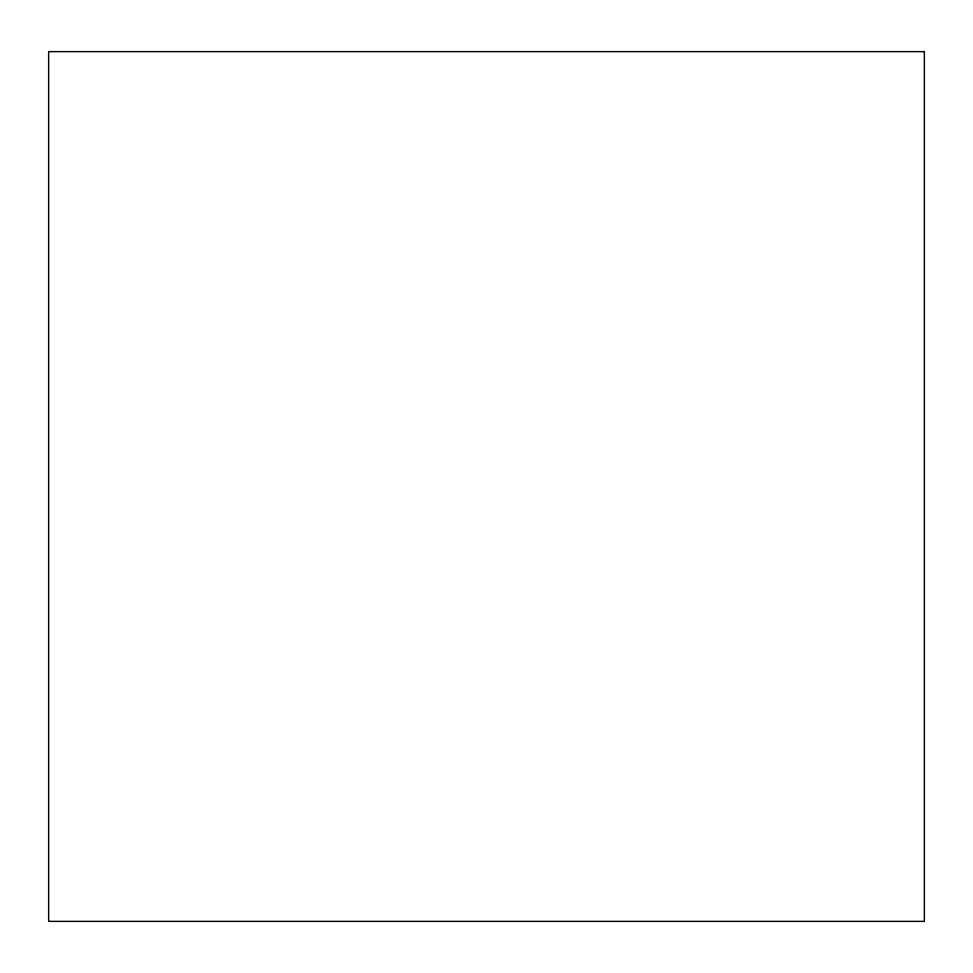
<?xml version="1.0" encoding="UTF-8"?>
<svg xmlns="http://www.w3.org/2000/svg" width="973" height="973" viewBox="0 0 973 973"><rect width="100%" height="100%" fill="white"/><g stroke="black" fill="none" stroke-linecap="round" stroke-linejoin="round"><path stroke-width="1.46" d="M924.35 51.63L48.65 51.63L48.65 921.37L924.35 921.37L924.35 51.63"/></g></svg>
